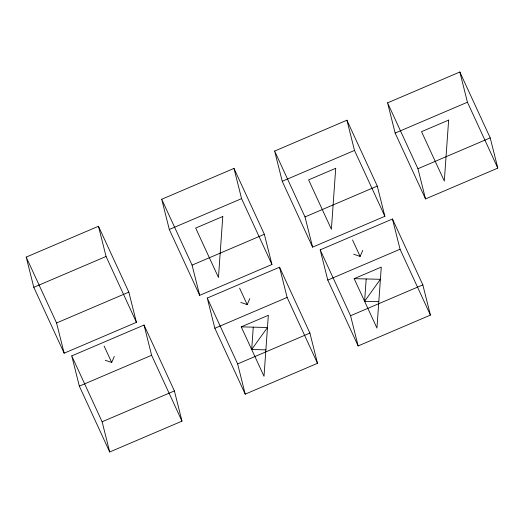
<?xml version="1.0" encoding="UTF-8"?>
<svg xmlns="http://www.w3.org/2000/svg" width="524" height="524" viewBox="0 0 524 524"><rect width="100%" height="100%" fill="white"/><g stroke="black" fill="none" stroke-linecap="round" stroke-linejoin="round"><path stroke-width="0.79" d="M265.884 349.855L251.677 349.515L253.262 327.159M378.813 301.654L364.599 301.313L366.191 278.958M105.265 360.276L111.684 362.464L114.297 356.418M240.778 302.433L247.197 304.621L249.817 298.575M353.707 254.232L360.126 256.419L362.739 250.374M251.677 349.515L267.476 327.5L241.237 326.871L264.011 376.271L268.34 315.304L241.237 326.871M364.599 301.313L380.398 279.299L354.165 278.67L376.939 328.07L381.269 267.102L354.165 278.67M26.2 257.101L98.473 226.257L128.839 292.123L136.43 322.339L64.157 353.189L33.791 287.316L26.2 257.101L56.566 322.974L64.157 353.189M161.713 199.264L233.986 168.414L264.351 234.28L271.943 264.496L199.67 295.346L169.304 229.479L161.713 199.264L192.079 265.131L199.67 295.346M274.642 151.063L346.914 120.212L377.28 186.079L384.871 216.294L312.599 247.145L282.233 181.278L274.642 151.063L305.007 216.929L312.599 247.145M387.57 102.861L459.843 72.011L490.209 137.877L497.8 168.093L425.527 198.943L395.161 133.076L387.57 102.861L417.936 168.728L425.527 198.943M33.791 287.316L106.064 256.472L98.473 226.257M169.304 229.479L241.577 198.629L233.986 168.414M282.233 181.278L354.506 150.427L346.914 120.212M395.161 133.076L467.434 102.226L459.843 72.011M56.566 322.974L128.839 292.123M192.079 265.131L264.351 234.28M305.007 216.929L377.28 186.079M417.936 168.728L490.209 137.877M71.749 355.907L144.028 325.057L174.394 390.924L181.979 421.139L109.706 451.989L79.34 386.123L71.749 355.907L102.121 421.774L109.706 451.989M207.262 298.064L279.541 267.214L309.907 333.087L317.498 363.302L245.219 394.146L214.853 328.279L207.262 298.064L237.634 363.931L245.219 394.146M320.19 249.863L392.469 219.012L422.835 284.886L430.42 315.101L358.147 345.945L327.782 280.078L320.19 249.863L350.563 315.73L358.147 345.945M79.34 386.123L151.613 355.272L144.028 325.057M214.853 328.279L287.126 297.429L279.541 267.214M327.782 280.078L400.054 249.228L392.469 219.012M102.121 421.774L174.394 390.924M237.634 363.931L309.907 333.087M350.563 315.73L422.835 284.886M467.434 102.226L497.8 168.093M354.506 150.427L384.871 216.294M400.054 249.228L430.42 315.101M352.534 239.953L360.126 256.419M241.577 198.629L271.943 264.496M287.126 297.429L317.498 363.302M239.606 288.154L247.197 304.621M106.064 256.472L136.43 322.339M151.613 355.272L181.979 421.139M104.093 345.997L111.684 362.464M222.785 216.504L218.462 277.471L195.681 228.071L222.785 216.504M335.714 168.302L331.391 229.27L308.61 179.87L335.714 168.302M448.642 120.101L444.313 181.068L421.538 131.668L448.642 120.101"/></g></svg>
